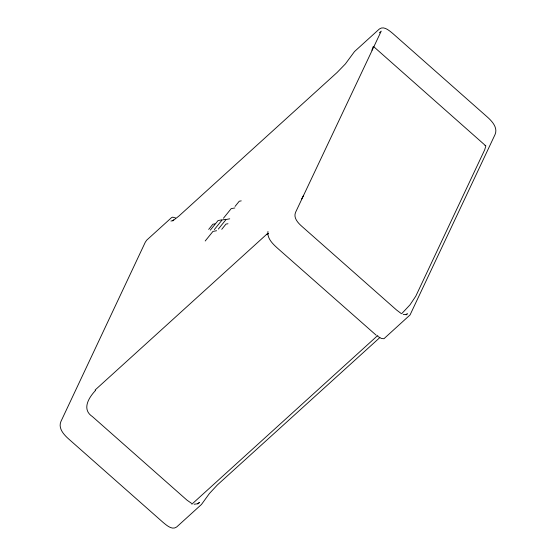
<?xml version="1.0" encoding="UTF-8"?>
<svg xmlns="http://www.w3.org/2000/svg" width="556" height="556" viewBox="0 0 556 556"><rect width="100%" height="100%" fill="white"/><g stroke="black" fill="none" stroke-linecap="round" stroke-linejoin="round"><path stroke-width="0.83" d="M373.104 46.739L371.908 50.221M172.93 220.864L173.43 219.717M303.645 195.281L301.686 198.916M208.688 229.413L212.899 224.193L214.887 223.859M235.049 206.422L239.268 201.209L241.248 200.876M221.761 229.301L225.979 224.089L227.967 223.755M210.314 230.142L218.077 220.544L221.712 219.877M223.442 218.223L231.213 208.625L234.84 207.958M214.317 229.586L222.087 219.981L225.715 219.314M205.206 240.998L212.969 231.4L216.604 230.733M218.334 229.086L226.104 219.481L229.732 218.814M95.583 390.388C88.842 397.561 81.343 409.313 92.491 416.659L186.941 500.115L191.611 503.402M401.647 313.744L409.98 304.862L415.818 296.119L484.672 149.863L485.847 145.915L373.569 46.544M379.352 32.839L381.242 31.101L295.681 212.1C293.012 217.743 298.099 223.053 302.019 226.487L396.47 309.942L400.994 313.375M95.125 390.006L267.019 233.993M191.855 504.202L377.858 335.379M406.123 314.891L407.395 313.751L405.908 314.62L403.26 314.453M197.832 503.889L199.569 502.381L197.463 503.805L194.141 504.229M379.79 337.617L217.41 484.908L209.424 493.499L201.487 504.445L176.669 526.977C172.082 530.431 166.717 525.323 163.221 522.522L68.68 438.99C63.933 434.771 57.942 428.28 60.951 421.441L145.29 242.214L146.694 240.171L171.512 217.646L172.728 217.146L175.606 217.987M266.95 234.298L268.604 233.36M484.978 145.484L485.687 145.609M170.928 221.038L173.111 220.614L178.962 216.006L337.096 72.482L345.373 63.954L354.513 51.555L379.331 29.023C383.918 25.569 389.283 30.677 392.779 33.478L487.32 117.01C492.067 121.229 498.058 127.72 495.048 134.559L410.064 314.932L383.946 338.715L381.492 338.507L377.767 336.394M376.238 335.261L278.209 248.817C273.198 244.334 266.984 238.732 267.943 231.47"/></g></svg>
